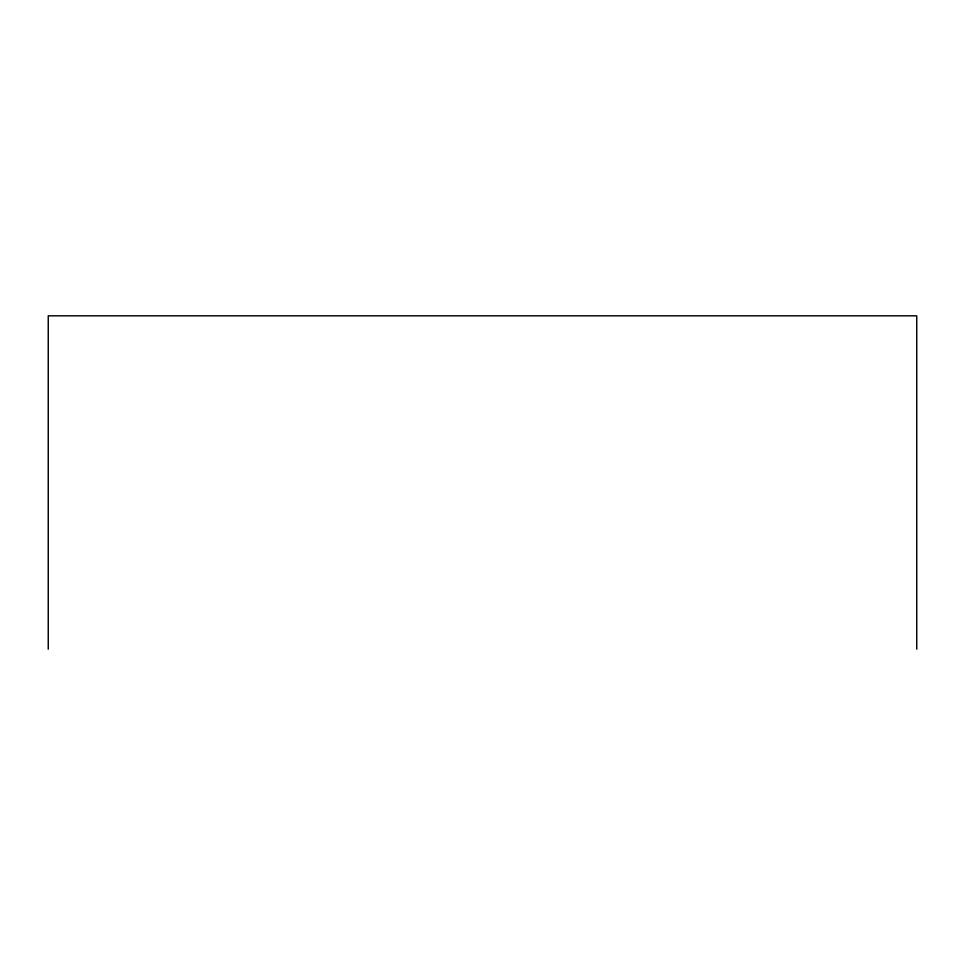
<?xml version="1.0" encoding="UTF-8"?>
<svg xmlns="http://www.w3.org/2000/svg" width="965" height="965" viewBox="0 0 965 965"><rect width="100%" height="100%" fill="white"/><g stroke="black" fill="none" stroke-linecap="round" stroke-linejoin="round"><path stroke-width="1.45" d="M916.75 649.18L916.75 315.82L48.25 315.82L48.25 649.18"/></g></svg>
